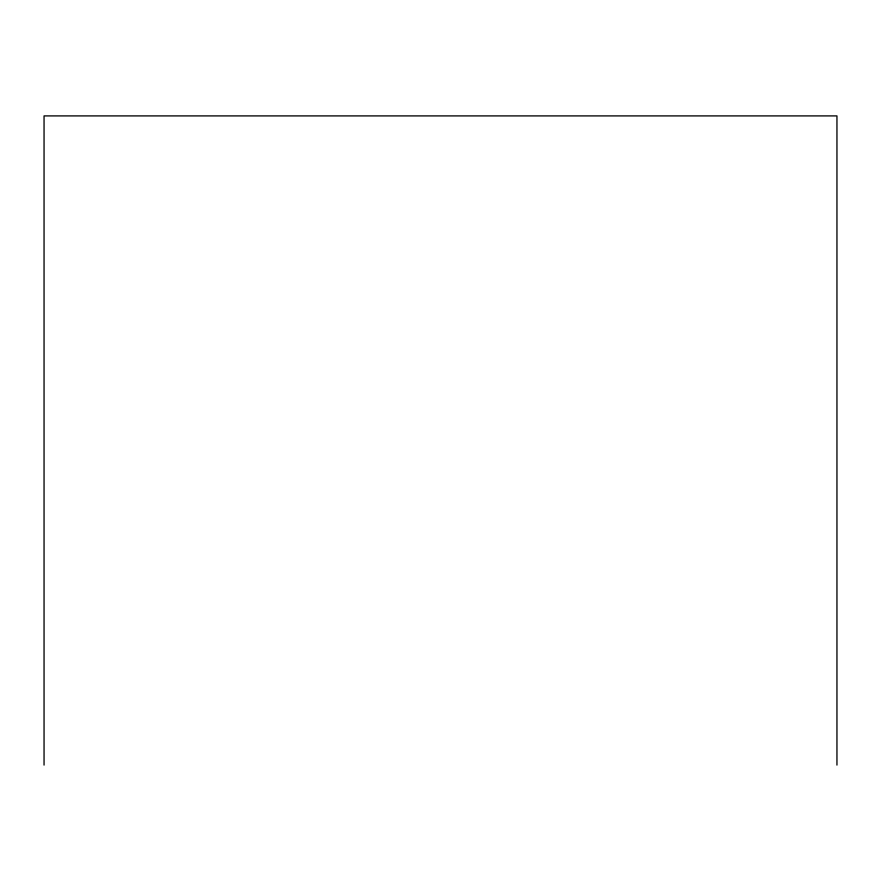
<?xml version="1.0" encoding="UTF-8"?>
<svg xmlns="http://www.w3.org/2000/svg" width="881" height="881" viewBox="0 0 881 881"><rect width="100%" height="100%" fill="white"/><g stroke="black" fill="none" stroke-linecap="round" stroke-linejoin="round"><path stroke-width="1.32" d="M836.95 765.093L836.95 115.907L44.05 115.907L44.05 765.093"/></g></svg>
